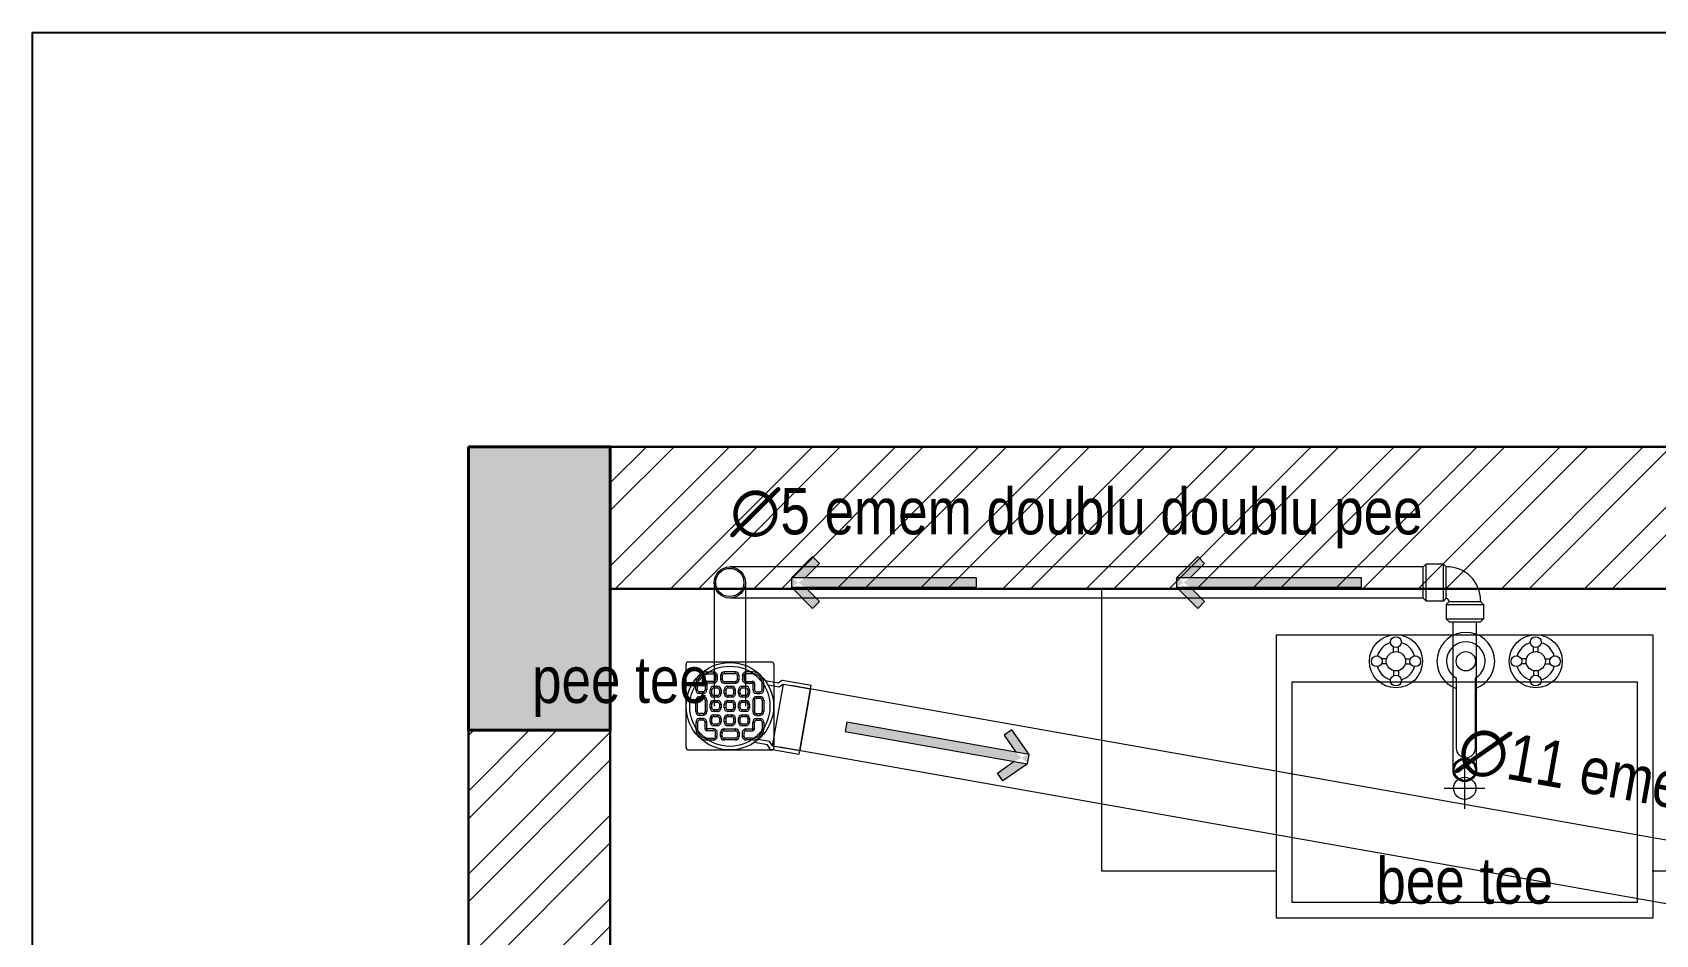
# Model space of a CAD drawing. Header units: inches. Extents: x 3094 to 3721, y -16790 to -15753.
# Drawn here: x 3146.7 to 3250.3, y -15810.6 to -15753 of the extents above; entities that cross this region are included whole.
import ezdxf

# ---------------------------------------------------------------- set-up
doc = ezdxf.new("R2010")
doc.units = ezdxf.units.IN
doc.header["$LTSCALE"] = 25
doc.header["$MEASUREMENT"] = 0
doc.layers.add('PP-OUTER ', color=34, linetype='Continuous', true_color=0x994200)
doc.layers.add('PP-TOILET 1', color=34, linetype='Continuous', true_color=0x994200)
for name, color, linetype, lineweight in [('PP-WWP', 3, 'Continuous', 9), ('SDA - Bathroom Fittings & Fixtures', 52, 'Continuous', 5), ('SDA - Brick Wall', 7, 'Continuous', 30), ('SDA - Column', 6, 'Continuous', 40), ('SDA - Hatch Dark', 250, 'Continuous', 5), ('SDA - Hatch Lite', 252, 'Continuous', 0)]:
    doc.layers.add(name, color=color, linetype=linetype, lineweight=lineweight)
doc.styles.add('arial', font='ARIALN.TTF')
pattern_1 = [(45, (3081.9256, -16917.6346), (-2.65165, 2.65165), []), (45, (3083.6934, -16917.6346), (-2.65165, 2.65165), [])]

# ---------------------------------------------------------------- blocks, each defined once
blk = doc.blocks.new('c')
at = {"layer": 'SDA - Hatch Dark'}
h = blk.add_hatch(color=256, dxfattribs=at)
h.dxf.hatch_style = 1
h.paths.add_polyline_path([(404.31, 589), (404.31, 598.06), (422.4, 598.06), (422.4, 589)])
at = {"layer": 'SDA - Column'}
blk.add_lwpolyline([(404.31, 589), (404.31, 598.06), (422.4, 598.06), (422.4, 589)], close=True, dxfattribs=at)
blk = doc.blocks.new('wash basin')
at = {"layer": 'SDA - Bathroom Fittings & Fixtures'}
for p, q in [((4098.97, -1295.82), (4098.97, -1295.48)), ((4099.28, -1295.81), (4099.28, -1295.48)), ((4107.87, -1295.82), (4107.87, -1295.48)), ((4108.18, -1295.81), (4108.18, -1295.48)), ((4098.53, -1296.25), (4098.2, -1296.25)), ((4098.54, -1296.56), (4098.2, -1296.56)), ((4098.97, -1296.99), (4098.97, -1297.32)), ((4099.28, -1296.99), (4099.28, -1297.32)), ((4099.71, -1296.25), (4100.04, -1296.25)), ((4099.71, -1296.56), (4100.04, -1296.56)), ((4107.43, -1296.25), (4107.1, -1296.25)), ((4107.43, -1296.56), (4107.1, -1296.56)), ((4107.87, -1296.99), (4107.87, -1297.32)), ((4108.18, -1296.99), (4108.18, -1297.32)), ((4108.61, -1296.25), (4108.94, -1296.25)), ((4108.61, -1296.56), (4108.94, -1296.56)), ((4102.96, -1297.46), (4102.96, -1301.93)), ((4104.19, -1301.93), (4104.19, -1297.46)), ((4103.49, -1303.19), (4103.49, -1305.79)), ((4102.19, -1304.49), (4104.79, -1304.49))]:
    blk.add_line(p, q, dxfattribs=at)
for points in [[(4091.5, -1312.74), (4115.5, -1312.74), (4115.5, -1294.74), (4091.5, -1294.74)], [(4092.5, -1311.74), (4114.5, -1311.74), (4114.5, -1297.74), (4092.5, -1297.74)]]:
    blk.add_lwpolyline(points, close=True, dxfattribs=at)
for centre, radius in [((4099.12, -1296.4), 1.69), ((4099.12, -1295.18), 0.343), ((4108.02, -1296.4), 1.69), ((4108.02, -1295.18), 0.343), ((4097.9, -1296.4), 0.343), ((4099.12, -1296.4), 0.614), ((4100.35, -1296.4), 0.343), ((4103.57, -1296.4), 0.614), ((4106.79, -1296.4), 0.343), ((4108.02, -1296.4), 0.614), ((4109.25, -1296.4), 0.343), ((4099.12, -1297.63), 0.343), ((4108.02, -1297.63), 0.343), ((4103.5, -1304.49), 0.712)]:
    blk.add_circle(centre, radius, dxfattribs=at)
for centre, radius, start, end in [((4103.57, -1296.4), 1.84, 289.6514, 250.3603), ((4099.12, -1296.4), 1.23, 105.2407, 164.2093), ((4099.12, -1296.4), 1.23, 16.4413, 74.0789), ((4103.57, -1296.4), 1.23, 300.3431, 239.7554), ((4108.02, -1296.4), 1.23, 106.12, 164.0884), ((4108.02, -1296.4), 1.23, 16.2342, 73.9047), ((4099.12, -1296.4), 1.23, 196.2342, 253.9047), ((4099.12, -1296.4), 1.23, 286.12, 344.0884), ((4108.02, -1296.4), 1.23, 196.4413, 254.0789), ((4108.02, -1296.4), 1.23, 285.2407, 344.2093), ((4103.57, -1301.93), 0.614, 180, 0)]:
    blk.add_arc(centre, radius, start, end, dxfattribs=at)
blk = doc.blocks.new('PP-BEND 90')
for p, q in [((-694.3, 13005.4), (-687.5, 13012.2)), ((-605.7, 13005.4), (-694.3, 13005.4)), ((-694.3, 12970.6), (-694.3, 13005.4)), ((-612.5, 13012.2), (-687.5, 13012.2)), ((-612.5, 13012.2), (-605.7, 13005.4)), ((-605.7, 12970.6), (-605.7, 13005.4)), ((-605.7, 12970.6), (-694.3, 12970.6)), ((-694.3, 12970.6), (-687.5, 12963.8)), ((-612.5, 12963.8), (-687.5, 12963.8)), ((-687.5, 12961.4), (-687.5, 12963.8)), ((-612.5, 12963.8), (-605.7, 12970.6)), ((-598.8, 12962.5), (-605.7, 12955.7)), ((-605.7, 12955.7), (-605.7, 12880.7)), ((-598.8, 12962.5), (-598.8, 12873.9)), ((-598.8, 12962.5), (-557.3, 12962.5)), ((-557.3, 12962.5), (-557.3, 12873.9)), ((-550.4, 12955.7), (-557.3, 12962.5)), ((-550.4, 12955.7), (-550.4, 12880.7)), ((-550.4, 12955.7), (-550.4, 12880.7)), ((-598.8, 12873.9), (-605.7, 12880.7)), ((-598.8, 12873.9), (-557.3, 12873.9)), ((-557.3, 12873.9), (-550.4, 12880.7))]:
    blk.add_line(p, q)
for centre, radius, start, end in [((-607.6, 12960.6), 79.9, 179.418, 271.379), ((-603.9, 12964.2), 8.64, 182.6225, 258.0805)]:
    blk.add_arc(centre, radius, start, end)
blk = doc.blocks.new('PP-ARROW')
h = blk.add_hatch(color=256)
h.dxf.hatch_style = 1
h.paths.add_polyline_path([(-150, 0), (-150, 15.3), (150, 15.3), (150, 0)])
edge = h.paths.add_edge_path()
edge.add_line((150, 15.3), (115.6, 49.7))
edge.add_line((115.6, 49.7), (104.6, 38.7))
edge.add_line((104.6, 38.7), (128, 15.3))
edge.add_line((150, 0), (115.6, -34.4))
edge.add_line((115.6, -34.4), (104.6, -23.4))
edge.add_line((104.6, -23.4), (128, 0))
h = blk.add_hatch(color=256)
h.dxf.hatch_style = 1
h.paths.add_polyline_path([(104.6, 38.7), (115.6, 49.7), (150, 15.3), (128, 15.3)])
h.paths.add_polyline_path([(104.6, -23.4), (128, 0), (150, 0), (115.6, -34.4)])
at = {"lineweight": 0}
for p, q in [((115.6, 49.7), (104.6, 38.7)), ((104.6, 38.7), (128, 15.3)), ((150, 15.3), (115.6, 49.7)), ((150, 15.3), (-150, 15.3)), ((-150, 15.3), (-150, 0)), ((-150, 0), (150, 0)), ((150, 0), (150, 15.3)), ((104.6, -23.4), (128, 0)), ((115.6, -34.4), (104.6, -23.4)), ((150, 0), (115.6, -34.4))]:
    blk.add_line(p, q, dxfattribs=at)
blk = doc.blocks.new('PP-WB W TOP')
for radius in [37.5, 33.8]:
    blk.add_circle((0, 0), radius)
blk = doc.blocks.new('PP-BT')
for radius in [37.5, 33.8]:
    blk.add_circle((-573, 3388.7), radius)
blk = doc.blocks.new('PP-WBBACK')
for radius in [37.5, 33.8]:
    blk.add_circle((-573, 3774.4), radius)
blk = doc.blocks.new('PP-P TRAP')
at = {"linetype": 'Continuous', "ltscale": 0.005}
for p, q in [((-556.2, 11572.4), (-571.7, 11572.4)), ((-554.4, 11568), (-567.7, 11568)), ((-550, 11572.4), (-554.4, 11568)), ((-550, 11497.4), (-550, 11572.4)), ((-550, 11572.4), (-516.9, 11572.4)), ((-554.4, 11501.8), (-568.2, 11501.8)), ((-550, 11497.4), (-554.4, 11501.8)), ((-556.2, 11497.4), (-572.3, 11497.4)), ((-550, 11497.4), (-516.9, 11497.4))]:
    blk.add_line(p, q, dxfattribs=at)
at = {"linetype": 'Continuous'}
for p, q in [((-551.8, 11576.8), (-556.2, 11572.4)), ((-551.8, 11576.8), (-516.9, 11576.8)), ((-516.9, 11493), (-516.9, 11576.8)), ((-551.8, 11493), (-556.2, 11497.4)), ((-551.8, 11493), (-516.9, 11493))]:
    blk.add_line(p, q, dxfattribs=at)
blk.add_line((-516.9, 11572.4), (-516.9, 11497.4))
at = {"linetype": 'Continuous', "ltscale": 0.005}
for radius in [52.3, 48]:
    blk.add_circle((-608.4, 11535.2), radius, dxfattribs=at)
blk = doc.blocks.new('PP-GRATING')
at = {"linetype": 'Continuous'}
for p, q in [((-53.1, -49.4), (-53.1, 49.4)), ((-49.7, 52.9), (49.7, 52.9)), ((-27.6, 40.7), (-27.6, 38.6)), ((-19.6, 40.7), (-27.6, 40.7)), ((-19.6, 38.6), (-19.6, 40.7)), ((-7.1, 38.6), (-7.1, 40.7)), ((-7.1, 40.7), (6.5, 40.7)), ((6.5, 40.7), (6.5, 38.6)), ((19, 40.7), (27, 40.7)), ((19, 38.6), (19, 40.7)), ((27, 40.7), (27, 38.6)), ((52.6, 50), (52.6, -48.9)), ((-38.9, 27.3), (-41, 27.3)), ((-41, 27.3), (-41, 19.3)), ((-38.9, 27.3), (-38.9, 19.3)), ((-29.8, 19.3), (-29.8, 27.3)), ((-27.8, 27.3), (-29.8, 27.3)), ((-27.8, 19.3), (-27.8, 27.3)), ((-19.6, 38.6), (-27.6, 38.6)), ((-27.6, 29.6), (-27.6, 27.5)), ((-27.6, 29.6), (-19.6, 29.6)), ((-27.6, 27.5), (-19.6, 27.5)), ((-19.6, 27.5), (-19.6, 29.6)), ((-19.6, 23.6), (-15.1, 23.6)), ((-19.6, 21.6), (-19.6, 23.6)), ((-19.6, 21.6), (-15.1, 21.6)), ((-17.3, 31.8), (-17.3, 36.4)), ((-15.3, 36.4), (-17.3, 36.4)), ((-17.3, 31.8), (-15.3, 31.8)), ((-15.3, 31.8), (-15.3, 36.4)), ((-15.1, 23.6), (-15.1, 21.6)), ((-11.4, 36.4), (-11.4, 31.8)), ((-9.4, 36.4), (-11.4, 36.4)), ((-11.4, 31.8), (-9.4, 31.8)), ((-9.4, 36.4), (-9.4, 31.8)), ((-7.1, 38.6), (6.5, 38.6)), ((-7.1, 29.6), (6.5, 29.6)), ((-7.1, 29.6), (-7.1, 27.5)), ((-7.1, 27.5), (6.5, 27.5)), ((-2.6, 23.6), (2, 23.6)), ((-2.6, 21.6), (-2.6, 23.6)), ((-2.6, 21.6), (2, 21.6)), ((2, 23.6), (2, 21.6)), ((6.5, 29.6), (6.5, 27.5)), ((8.8, 31.8), (8.8, 36.4)), ((10.9, 36.4), (8.8, 36.4)), ((8.8, 31.8), (10.9, 31.8)), ((10.9, 31.8), (10.9, 36.4)), ((14.5, 23.6), (19, 23.6)), ((14.5, 21.6), (14.5, 23.6)), ((14.5, 21.6), (19, 21.6)), ((14.7, 31.8), (14.7, 36.4)), ((14.7, 36.4), (16.8, 36.4)), ((16.8, 31.8), (14.7, 31.8)), ((16.8, 31.8), (16.8, 36.4)), ((19, 38.6), (27, 38.6)), ((27, 29.6), (19, 29.6)), ((19, 27.5), (19, 29.6)), ((27, 27.5), (19, 27.5)), ((19, 23.6), (19, 21.6)), ((27, 29.6), (27, 27.5)), ((27.2, 19.3), (27.2, 27.3)), ((27.2, 27.3), (29.3, 27.3)), ((29.3, 19.3), (29.3, 27.3)), ((38.4, 27.3), (38.4, 19.3)), ((38.4, 27.3), (40.4, 27.3)), ((40.4, 27.3), (40.4, 19.3)), ((-38.9, 19.3), (-41, 19.3)), ((-41, 6.8), (-41, -6.8)), ((-38.9, 6.8), (-41, 6.8)), ((-38.9, 6.8), (-38.9, -6.8)), ((-36.7, 17), (-32.1, 17)), ((-36.7, 17), (-36.7, 15)), ((-36.7, 15), (-32.1, 15)), ((-32.1, 11.1), (-36.7, 11.1)), ((-36.7, 11.1), (-36.7, 9.1)), ((-32.1, 9.1), (-36.7, 9.1)), ((-32.1, 9.1), (-32.1, 11.1)), ((-29.8, 19.3), (-27.8, 19.3)), ((-29.8, -6.8), (-29.8, 6.8)), ((-29.8, 6.8), (-27.8, 6.8)), ((-27.8, -6.8), (-27.8, 6.8)), ((-23.9, 14.8), (-23.9, 19.3)), ((-21.9, 19.3), (-23.9, 19.3)), ((-21.9, 14.8), (-23.9, 14.8)), ((-23.9, -2.3), (-23.9, 2.3)), ((-21.9, 2.3), (-23.9, 2.3)), ((-21.9, 14.8), (-21.9, 19.3)), ((-21.9, -2.3), (-21.9, 2.3)), ((-15.1, 12.5), (-19.6, 12.5)), ((-19.6, 12.5), (-19.6, 10.5)), ((-15.1, 10.5), (-19.6, 10.5)), ((-19.6, 6.6), (-15.1, 6.6)), ((-19.6, 4.5), (-19.6, 6.6)), ((-19.6, 4.5), (-15.1, 4.5)), ((-15.1, 12.5), (-15.1, 10.5)), ((-15.1, 6.6), (-15.1, 4.5)), ((-12.8, 19.3), (-12.8, 14.8)), ((-10.7, 19.3), (-12.8, 19.3)), ((-12.8, 14.8), (-10.7, 14.8)), ((-12.8, 2.3), (-12.8, -2.3)), ((-10.7, 2.3), (-12.8, 2.3)), ((-10.7, 19.3), (-10.7, 14.8)), ((-10.7, 2.3), (-10.7, -2.3)), ((-6.9, 14.8), (-6.9, 19.3)), ((-4.8, 19.3), (-6.9, 19.3)), ((-4.8, 14.8), (-6.9, 14.8)), ((-6.9, -2.3), (-6.9, 2.3)), ((-4.8, 2.3), (-6.9, 2.3)), ((-4.8, 14.8), (-4.8, 19.3)), ((-4.8, -2.3), (-4.8, 2.3)), ((2, 12.5), (-2.6, 12.5)), ((-2.6, 12.5), (-2.6, 10.5)), ((2, 10.5), (-2.6, 10.5)), ((-2.6, 6.6), (2, 6.6)), ((-2.6, 4.5), (-2.6, 6.6)), ((-2.6, 4.5), (2, 4.5)), ((2, 12.5), (2, 10.5)), ((2, 6.6), (2, 4.5)), ((4.3, 19.3), (4.3, 14.8)), ((6.3, 19.3), (4.3, 19.3)), ((4.3, 14.8), (6.3, 14.8)), ((4.3, 2.3), (4.3, -2.3)), ((6.3, 2.3), (4.3, 2.3)), ((6.3, 19.3), (6.3, 14.8)), ((6.3, 2.3), (6.3, -2.3)), ((10.2, 14.8), (10.2, 19.3)), ((12.2, 19.3), (10.2, 19.3)), ((12.2, 14.8), (10.2, 14.8)), ((10.2, -2.3), (10.2, 2.3)), ((12.2, 2.3), (10.2, 2.3)), ((12.2, 14.8), (12.2, 19.3)), ((12.2, -2.3), (12.2, 2.3)), ((19, 12.5), (14.5, 12.5)), ((14.5, 12.5), (14.5, 10.5)), ((19, 10.5), (14.5, 10.5)), ((14.5, 6.6), (19, 6.6)), ((14.5, 4.5), (14.5, 6.6)), ((14.5, 4.5), (19, 4.5)), ((19, 12.5), (19, 10.5)), ((19, 6.6), (19, 4.5)), ((21.3, 19.3), (21.3, 14.8)), ((23.4, 19.3), (21.3, 19.3)), ((21.3, 14.8), (23.4, 14.8)), ((21.3, 2.3), (21.3, -2.3)), ((23.4, 2.3), (21.3, 2.3)), ((23.4, 19.3), (23.4, 14.8)), ((23.4, 2.3), (23.4, -2.3)), ((29.3, 19.3), (27.2, 19.3)), ((27.2, -6.8), (27.2, 6.8)), ((29.3, 6.8), (27.2, 6.8)), ((29.3, -6.8), (29.3, 6.8)), ((36.1, 17), (31.5, 17)), ((36.1, 15), (31.5, 15)), ((31.5, 11.1), (36.1, 11.1)), ((31.5, 9.1), (31.5, 11.1)), ((31.5, 9.1), (36.1, 9.1)), ((36.1, 17), (36.1, 15)), ((36.1, 11.1), (36.1, 9.1)), ((38.4, 19.3), (40.4, 19.3)), ((38.4, 6.8), (38.4, -6.8)), ((38.4, 6.8), (40.4, 6.8)), ((40.4, 6.8), (40.4, -6.8)), ((-41, -6.8), (-38.9, -6.8)), ((-41, -27.3), (-41, -19.3)), ((-38.9, -19.3), (-41, -19.3)), ((-38.9, -27.3), (-38.9, -19.3)), ((-36.7, -9.1), (-32.1, -9.1)), ((-36.7, -9.1), (-36.7, -11.1)), ((-36.7, -11.1), (-32.1, -11.1)), ((-36.7, -17), (-36.7, -15)), ((-36.7, -15), (-32.1, -15)), ((-36.7, -17), (-32.1, -17)), ((-32.1, -9.1), (-32.1, -11.1)), ((-29.8, -6.8), (-27.8, -6.8)), ((-29.8, -19.3), (-27.8, -19.3)), ((-29.8, -19.3), (-29.8, -27.3)), ((-27.8, -19.3), (-27.8, -27.3)), ((-21.9, -2.3), (-23.9, -2.3)), ((-23.9, -19.3), (-23.9, -14.8)), ((-21.9, -14.8), (-23.9, -14.8)), ((-21.9, -19.3), (-23.9, -19.3)), ((-21.9, -19.3), (-21.9, -14.8)), ((-15.1, -4.5), (-19.6, -4.5)), ((-19.6, -4.5), (-19.6, -6.6)), ((-15.1, -6.6), (-19.6, -6.6)), ((-19.6, -10.5), (-15.1, -10.5)), ((-19.6, -12.5), (-19.6, -10.5)), ((-19.6, -12.5), (-15.1, -12.5)), ((-15.1, -4.5), (-15.1, -6.6)), ((-15.1, -10.5), (-15.1, -12.5)), ((-12.8, -2.3), (-10.7, -2.3)), ((-12.8, -14.8), (-12.8, -19.3)), ((-10.7, -14.8), (-12.8, -14.8)), ((-12.8, -19.3), (-10.7, -19.3)), ((-10.7, -14.8), (-10.7, -19.3)), ((-4.8, -2.3), (-6.9, -2.3)), ((-6.9, -19.3), (-6.9, -14.8)), ((-4.8, -14.8), (-6.9, -14.8)), ((-4.8, -19.3), (-6.9, -19.3)), ((-4.8, -19.3), (-4.8, -14.8)), ((2, -4.5), (-2.6, -4.5)), ((-2.6, -4.5), (-2.6, -6.6)), ((2, -6.6), (-2.6, -6.6)), ((-2.6, -10.5), (2, -10.5)), ((-2.6, -12.5), (-2.6, -10.5)), ((-2.6, -12.5), (2, -12.5)), ((2, -4.5), (2, -6.6)), ((2, -10.5), (2, -12.5)), ((4.3, -2.3), (6.3, -2.3)), ((4.3, -14.8), (4.3, -19.3)), ((6.3, -14.8), (4.3, -14.8)), ((4.3, -19.3), (6.3, -19.3)), ((6.3, -14.8), (6.3, -19.3)), ((12.2, -2.3), (10.2, -2.3)), ((10.2, -19.3), (10.2, -14.8)), ((12.2, -14.8), (10.2, -14.8)), ((12.2, -19.3), (10.2, -19.3)), ((12.2, -19.3), (12.2, -14.8)), ((19, -4.5), (14.5, -4.5)), ((14.5, -4.5), (14.5, -6.6)), ((19, -6.6), (14.5, -6.6)), ((14.5, -10.5), (19, -10.5)), ((14.5, -12.5), (14.5, -10.5)), ((14.5, -12.5), (19, -12.5)), ((19, -4.5), (19, -6.6)), ((19, -10.5), (19, -12.5)), ((21.3, -2.3), (23.4, -2.3)), ((21.3, -14.8), (21.3, -19.3)), ((23.4, -14.8), (21.3, -14.8)), ((21.3, -19.3), (23.4, -19.3)), ((23.4, -14.8), (23.4, -19.3)), ((29.3, -6.8), (27.2, -6.8)), ((27.2, -19.3), (27.2, -27.3)), ((29.3, -19.3), (27.2, -19.3)), ((29.3, -19.3), (29.3, -27.3)), ((36.1, -9.1), (31.5, -9.1)), ((31.5, -9.1), (31.5, -11.1)), ((36.1, -11.1), (31.5, -11.1)), ((36.1, -15), (31.5, -15)), ((36.1, -17), (31.5, -17)), ((36.1, -9.1), (36.1, -11.1)), ((36.1, -17), (36.1, -15)), ((40.4, -6.8), (38.4, -6.8)), ((38.4, -19.3), (40.4, -19.3)), ((38.4, -27.3), (38.4, -19.3)), ((40.4, -27.3), (40.4, -19.3)), ((-38.9, -27.3), (-41, -27.3)), ((-27.8, -27.3), (-29.8, -27.3)), ((-27.6, -27.5), (-19.6, -27.5)), ((-27.6, -29.6), (-27.6, -27.5)), ((-27.6, -29.6), (-19.6, -29.6)), ((-27.6, -40.7), (-27.6, -38.6)), ((-19.6, -38.6), (-27.6, -38.6)), ((-15.1, -21.6), (-19.6, -21.6)), ((-19.6, -21.6), (-19.6, -23.6)), ((-15.1, -23.6), (-19.6, -23.6)), ((-19.6, -27.5), (-19.6, -29.6)), ((-19.6, -38.6), (-19.6, -40.7)), ((-17.3, -31.8), (-17.3, -36.4)), ((-17.3, -31.8), (-15.3, -31.8)), ((-15.3, -36.4), (-17.3, -36.4)), ((-15.3, -31.8), (-15.3, -36.4)), ((-15.1, -21.6), (-15.1, -23.6)), ((-11.4, -36.4), (-11.4, -31.8)), ((-11.4, -31.8), (-9.4, -31.8)), ((-9.4, -36.4), (-11.4, -36.4)), ((-9.4, -36.4), (-9.4, -31.8)), ((-7.1, -27.5), (6.5, -27.5)), ((-7.1, -29.6), (-7.1, -27.5)), ((-7.1, -29.6), (6.5, -29.6)), ((6.5, -38.6), (-7.1, -38.6)), ((-7.1, -38.6), (-7.1, -40.7)), ((2, -21.6), (-2.6, -21.6)), ((-2.6, -21.6), (-2.6, -23.6)), ((2, -23.6), (-2.6, -23.6)), ((2, -21.6), (2, -23.6)), ((6.5, -29.6), (6.5, -27.5)), ((6.5, -38.7), (6.5, -40.7)), ((8.8, -31.8), (8.8, -36.4)), ((8.8, -31.8), (10.9, -31.8)), ((8.8, -36.4), (10.9, -36.4)), ((10.9, -31.8), (10.9, -36.4)), ((19, -21.6), (14.5, -21.6)), ((14.5, -21.6), (14.5, -23.6)), ((19, -23.6), (14.5, -23.6)), ((14.7, -31.8), (14.7, -36.4)), ((16.8, -31.8), (14.7, -31.8)), ((14.7, -36.4), (16.8, -36.4)), ((16.8, -31.8), (16.8, -36.4)), ((19, -21.6), (19, -23.6)), ((27, -27.5), (19, -27.5)), ((19, -27.5), (19, -29.6)), ((27, -29.6), (19, -29.6)), ((19, -38.6), (19, -40.7)), ((19, -38.6), (27, -38.6)), ((27, -29.6), (27, -27.5)), ((27, -40.7), (27, -38.6)), ((27.2, -27.3), (29.3, -27.3)), ((38.4, -27.3), (40.4, -27.3)), ((49.2, -52.3), (-50.3, -52.3)), ((-19.6, -40.7), (-27.6, -40.7)), ((6.5, -40.7), (-7.1, -40.7)), ((19, -40.7), (27, -40.7))]:
    blk.add_line(p, q, dxfattribs=at)
for centre, radius, start, end in [((-49.7, 49.4), 3.41, 90, 180), ((-27.6, 27.3), 13.4, 90, 180), ((-19.6, 36.4), 4.32, 360, 90), ((-7.1, 36.4), 4.32, 90, 180), ((6.5, 36.4), 4.32, 360, 90), ((19, 36.4), 4.32, 90, 180), ((27, 27.3), 13.4, 0, 90), ((49.7, 50), 2.84, 360, 90), ((-27.6, 27.3), 11.4, 90, 180), ((-27.6, 27.3), 2.27, 90, 180), ((-27.6, 27.3), 0.227, 90, 180), ((-19.6, 19.3), 4.32, 90, 180), ((-19.6, 19.3), 2.27, 90, 180), ((-19.6, 19.3), 2.27, 90, 180), ((-19.6, 36.4), 2.27, 360, 90), ((-19.6, 31.8), 4.32, 270, 360), ((-19.6, 31.8), 2.27, 270, 360), ((-15.1, 19.3), 4.32, 360, 90), ((-15.1, 19.3), 2.27, 360, 90), ((-7.1, 31.8), 4.32, 180, 270), ((-7.1, 36.4), 2.27, 90, 180), ((-7.1, 31.8), 2.27, 180, 270), ((-2.6, 19.3), 4.32, 90, 180), ((-2.6, 19.3), 2.27, 90, 180), ((-2.6, 19.3), 2.27, 90, 180), ((2, 19.3), 4.32, 360, 90), ((2, 19.3), 2.27, 360, 90), ((6.5, 36.4), 2.27, 360, 90), ((6.5, 31.8), 4.32, 270, 360), ((6.5, 31.8), 2.27, 270, 360), ((14.5, 19.3), 4.32, 90, 180), ((14.5, 19.3), 2.27, 90, 180), ((19, 31.8), 4.32, 180, 270), ((19, 36.4), 2.27, 90, 180), ((19, 31.8), 2.27, 180, 270), ((19, 19.3), 4.32, 360, 90), ((19, 19.3), 2.27, 360, 90), ((27, 27.3), 11.4, 0, 90), ((27, 27.3), 2.27, 0, 90), ((27, 27.3), 0.227, 0, 90), ((-36.7, 19.3), 4.32, 180, 270), ((-36.7, 6.8), 4.32, 90, 180), ((-36.7, 19.3), 2.27, 180, 270), ((-36.7, 6.8), 2.27, 90, 180), ((-32.1, 19.3), 4.32, 270, 360), ((-32.1, 19.3), 2.27, 270, 360), ((-32.1, 6.8), 4.32, 360, 90), ((-32.1, 6.8), 2.27, 360, 90), ((-19.6, 14.8), 4.32, 180, 270), ((-19.6, 2.3), 4.32, 90, 180), ((-19.6, 14.8), 2.27, 180, 270), ((-19.6, 2.3), 2.27, 90, 180), ((-19.6, 2.3), 2.27, 90, 180), ((-15.1, 14.8), 2.27, 270, 360), ((-15.1, 14.8), 4.32, 270, 0), ((-15.1, 2.3), 4.32, 360, 90), ((-15.1, 2.3), 2.27, 360, 90), ((-2.6, 14.8), 4.32, 180, 270), ((-2.6, 2.3), 4.32, 90, 180), ((-2.6, 14.8), 2.27, 180, 270), ((-2.6, 2.3), 2.27, 90, 180), ((-2.6, 2.3), 2.27, 90, 180), ((2, 14.8), 2.27, 270, 0), ((2, 14.8), 4.32, 270, 0), ((2, 2.3), 4.32, 360, 90), ((2, 2.3), 2.27, 360, 90), ((14.5, 14.8), 4.32, 180, 270), ((14.5, 2.3), 4.32, 90, 180), ((14.5, 14.8), 2.27, 180, 270), ((14.5, 2.3), 2.27, 90, 180), ((14.5, 2.3), 2.27, 90, 180), ((19, 14.8), 2.27, 270, 0), ((19, 14.8), 4.32, 270, 0), ((19, 2.3), 4.32, 360, 90), ((19, 2.3), 2.27, 360, 90), ((31.5, 19.3), 4.32, 180, 270), ((31.5, 6.8), 4.32, 90, 180), ((31.5, 19.3), 2.27, 180, 270), ((31.5, 6.8), 2.27, 90, 180), ((36.1, 19.3), 2.27, 270, 0), ((36.1, 19.3), 4.32, 270, 0), ((36.1, 6.8), 4.32, 360, 90), ((36.1, 6.8), 2.27, 360, 90), ((-36.7, -6.8), 4.32, 180, 270), ((-36.7, -19.3), 4.32, 90, 180), ((-36.7, -6.8), 2.27, 180, 270), ((-36.7, -19.3), 2.27, 90, 180), ((-32.1, -6.8), 4.32, 270, 360), ((-32.1, -6.8), 2.27, 270, 360), ((-32.1, -19.3), 4.32, 360, 90), ((-32.1, -19.3), 2.27, 360, 90), ((-19.6, -2.3), 4.32, 180, 270), ((-19.6, -14.8), 4.32, 90, 180), ((-19.6, -19.3), 4.32, 180, 270), ((-19.6, -2.3), 2.27, 180, 270), ((-19.6, -14.8), 2.27, 90, 180), ((-19.6, -14.8), 2.27, 90, 180), ((-19.6, -19.3), 2.27, 180, 270), ((-15.1, -2.3), 2.27, 270, 360), ((-15.1, -2.3), 4.32, 270, 0), ((-15.1, -14.8), 4.32, 360, 90), ((-15.1, -14.8), 2.27, 360, 90), ((-15.1, -19.3), 2.27, 270, 360), ((-15.1, -19.3), 4.32, 270, 0), ((-2.6, -2.3), 4.32, 180, 270), ((-2.6, -14.8), 4.32, 90, 180), ((-2.6, -19.3), 4.32, 180, 270), ((-2.6, -2.3), 2.27, 180, 270), ((-2.6, -14.8), 2.27, 90, 180), ((-2.6, -14.8), 2.27, 90, 180), ((-2.6, -19.3), 2.27, 180, 270), ((2, -2.3), 2.27, 270, 0), ((2, -2.3), 4.32, 270, 0), ((2, -14.8), 4.32, 360, 90), ((2, -14.8), 2.27, 360, 90), ((2, -19.3), 2.27, 270, 0), ((2, -19.3), 4.32, 270, 0), ((14.5, -2.3), 4.32, 180, 270), ((14.5, -14.8), 4.32, 90, 180), ((14.5, -19.3), 4.32, 180, 270), ((14.5, -2.3), 2.27, 180, 270), ((14.5, -14.8), 2.27, 90, 180), ((14.5, -14.8), 2.27, 90, 180), ((14.5, -19.3), 2.27, 180, 270), ((19, -2.3), 2.27, 270, 0), ((19, -2.3), 4.32, 270, 0), ((19, -14.8), 4.32, 360, 90), ((19, -14.8), 2.27, 360, 90), ((19, -19.3), 2.27, 270, 0), ((19, -19.3), 4.32, 270, 0), ((31.5, -6.8), 4.32, 180, 270), ((31.5, -19.3), 4.32, 90, 180), ((31.5, -6.8), 2.27, 180, 270), ((31.5, -19.3), 2.27, 90, 180), ((36.1, -6.8), 2.27, 270, 0), ((36.1, -6.8), 4.32, 270, 0), ((36.1, -19.3), 4.32, 360, 90), ((36.1, -19.3), 2.27, 360, 90), ((-27.6, -27.3), 13.4, 180, 270), ((-27.6, -27.3), 11.4, 180, 270), ((-27.6, -27.3), 2.27, 180, 270), ((-27.6, -27.3), 0.227, 180, 270), ((-19.6, -31.8), 4.32, 360, 90), ((-19.6, -31.8), 2.27, 360, 90), ((-19.6, -36.4), 4.32, 270, 0), ((-19.6, -36.4), 2.27, 270, 0), ((-7.1, -31.8), 4.32, 90, 180), ((-7.1, -36.4), 4.32, 180, 270), ((-7.1, -31.8), 2.27, 90, 180), ((-7.1, -36.4), 2.27, 180, 270), ((6.5, -31.8), 4.32, 360, 90), ((6.5, -31.8), 2.27, 360, 90), ((6.6, -36.4), 2.27, 269.679, 359.679), ((6.6, -36.4), 4.32, 269.679, 359.679), ((19, -31.8), 4.32, 90, 180), ((19, -36.4), 4.32, 180, 270), ((19, -31.8), 2.27, 90, 180), ((19, -36.4), 2.27, 180, 270), ((27, -27.3), 2.27, 270, 360), ((27, -27.3), 0.227, 270, 360), ((27, -27.3), 13.4, 270, 360), ((27, -27.3), 11.4, 270, 360), ((-50.7, -49.8), 2.49, 171.2591, 278.7567), ((49.2, -48.9), 3.41, 270, 360)]:
    blk.add_arc(centre, radius, start, end, dxfattribs=at)

msp = doc.modelspace()

# ---------------------------------------------------------------- hatches: boundary and pattern name
at = {"layer": 'SDA - Hatch Lite'}
h = msp.add_hatch(dxfattribs=at)
h.set_pattern_fill('ANSI32', color=256, scale=10)
h.set_pattern_definition(pattern_1)
h.paths.add_polyline_path([(3548.96, -15779.49), (3301.69, -15779.49), (3301.69, -15788.55), (3370.32, -15788.55), (3370.32, -15788.52), (3416.63, -15788.52), (3548.96, -15788.54)])
h.paths.add_polyline_path([(3585, -15779.49), (3548.96, -15779.49), (3548.96, -15788.55), (3585, -15788.55)])
h.paths.add_polyline_path([(3637.91, -15779.49), (3594.09, -15779.49), (3594.09, -15788.55), (3637.91, -15788.55)])
h.paths.add_polyline_path([(3536.52, -16324.54), (3623.17, -16232.87), (3611.76, -16222.08), (3525.11, -16313.75)], flags=9)
h.paths.add_polyline_path([(3206.74, -15906.76), (3264.83, -15906.76), (3264.83, -15892.94), (3206.74, -15892.94)], flags=9)
h.paths.add_polyline_path([(3201.3, -15892.44), (3269.51, -15892.44), (3269.51, -15876.74), (3201.3, -15876.74)], flags=9)
h.paths.add_polyline_path([(3439.76, -16070.35), (3501.19, -16070.35), (3501.19, -16056.53), (3439.76, -16056.53)], flags=9)
h.paths.add_polyline_path([(3441.04, -16056.03), (3499.15, -16056.03), (3499.15, -16040.33), (3441.04, -16040.33)], flags=9)
h.paths.add_polyline_path([(3440.55, -15983.28), (3498.64, -15983.28), (3498.64, -15969.46), (3440.55, -15969.46)], flags=9)
h.paths.add_polyline_path([(3440.16, -15968.96), (3498.27, -15968.96), (3498.27, -15953.26), (3440.16, -15953.26)], flags=9)
h.paths.add_polyline_path([(3366.79, -16283.28), (3424.88, -16283.28), (3424.88, -16269.45), (3366.79, -16269.45)], flags=9)
h.paths.add_polyline_path([(3377, -16268.61), (3413.91, -16268.61), (3413.91, -16253.6), (3377, -16253.6)], flags=9)
h.paths.add_polyline_path([(3342.04, -16480.45), (3413.5, -16480.45), (3413.5, -16466.62), (3342.04, -16466.62)], flags=9)
h.paths.add_polyline_path([(3313.68, -16466.13), (3441.09, -16466.13), (3441.09, -16450.43), (3313.68, -16450.43)], flags=9)
h.paths.add_polyline_path([(3526.54, -16538.69), (3591.31, -16538.69), (3591.31, -16524.87), (3526.54, -16524.87)], flags=9)
h.paths.add_polyline_path([(3505.34, -16524.37), (3611.75, -16524.37), (3611.75, -16508.67), (3505.34, -16508.67)], flags=9)
h.paths.add_polyline_path([(3524.33, -16425.67), (3582.42, -16425.67), (3582.42, -16411.84), (3524.33, -16411.84)], flags=9)
h.paths.add_polyline_path([(3517.21, -16411.35), (3588.77, -16411.35), (3588.77, -16395.65), (3517.21, -16395.65)], flags=9)
h.paths.add_polyline_path([(3443.09, -16296.77), (3507.86, -16296.77), (3507.86, -16282.94), (3443.09, -16282.94)], flags=9)
h.paths.add_polyline_path([(3443.1, -16282.45), (3507.09, -16282.45), (3507.09, -16266.75), (3443.1, -16266.75)], flags=9)
h.paths.add_polyline_path([(3564.87, -16149.87), (3636.34, -16149.87), (3636.34, -16136.04), (3564.87, -16136.04)], flags=9)
h.paths.add_polyline_path([(3579.55, -16135.55), (3620.9, -16135.55), (3620.9, -16119.84), (3579.55, -16119.84)], flags=9)
h.paths.add_polyline_path([(3386.7, -16144.88), (3444.79, -16144.88), (3444.79, -16131.05), (3386.7, -16131.05)], flags=9)
h.paths.add_polyline_path([(3387.13, -16130.55), (3443.59, -16130.55), (3443.59, -16114.86), (3387.13, -16114.86)], flags=9)
h.paths.add_polyline_path([(3554.13, -16010.46), (3612.22, -16010.46), (3612.22, -15996.63), (3554.13, -15996.63)], flags=9)
h.paths.add_polyline_path([(3540.5, -15996.49), (3625.09, -15996.49), (3625.09, -15980.8), (3540.5, -15980.8)], flags=9)
h.paths.add_polyline_path([(3333.57, -15999.8), (3391.66, -15999.8), (3391.66, -15985.97), (3333.57, -15985.97)], flags=9)
h.paths.add_polyline_path([(3319.94, -15985.84), (3404.53, -15985.84), (3404.53, -15970.14), (3319.94, -15970.14)], flags=9)
h.paths.add_polyline_path([(3183.62, -15788.55), (3292.64, -15788.55), (3292.64, -15779.49), (3183.62, -15779.49)])
h = msp.add_hatch(dxfattribs=at)
h.set_pattern_fill('ANSI32', color=256, scale=10)
h.set_pattern_definition(pattern_1)
h.paths.add_polyline_path([(3183.62, -15861.8), (3223.14, -15861.8), (3223.14, -15857.34), (3183.62, -15857.34), (3183.62, -15797.58), (3174.56, -15797.58), (3174.56, -15997.74), (3183.62, -15997.74)])
h.paths.add_polyline_path([(3292.64, -15851.84), (3292.64, -15857.34), (3253.14, -15857.34), (3253.14, -15861.8), (3301.69, -15861.8), (3301.69, -15851.84)])
h.paths.add_polyline_path([(3292.64, -15815.79), (3301.69, -15815.79), (3301.69, -15797.58), (3292.64, -15797.58)])
h.paths.add_polyline_path([(3301.69, -15915.9), (3292.64, -15915.9), (3292.64, -15997.74), (3301.69, -15997.74)])

# ---------------------------------------------------------------- linework, layer by layer
at = {"layer": 'PP-OUTER '}
msp.add_lwpolyline([(3146.73, -15753.04), (3666.1, -15753.04), (3666.1, -16790.44), (3146.73, -16790.44)], close=True, dxfattribs=at)
at = {"layer": 'PP-TOILET 1'}
msp.add_lwpolyline([(3183.62, -15788.55), (3292.64, -15788.55), (3292.64, -15857.34), (3183.62, -15857.34)], close=True, dxfattribs=at)
at = {"layer": 'PP-WWP'}
for p, q in [((3235.52, -15787.15), (3191.25, -15787.15)), ((3190.25, -15788.15), (3190.25, -15796.05)), ((3192.25, -15788.15), (3192.25, -15796.05)), ((3235.52, -15789.15), (3191.25, -15789.15)), ((3237.42, -15800.11), (3237.42, -15790.66)), ((3238.92, -15800.11), (3238.92, -15790.66)), ((3195.15, -15794.71), (3324.63, -15817.59)), ((3194.45, -15798.65), (3323.94, -15821.53))]:
    msp.add_line(p, q, dxfattribs=at)
at = {"layer": 'SDA - Bathroom Fittings & Fixtures'}
msp.add_lwpolyline([(3250.14, -15806.56), (3261.3, -15806.56), (3261.3, -15788.55), (3214.98, -15788.55), (3214.98, -15806.56), (3226.14, -15806.56)], dxfattribs=at)
at = {"layer": 'SDA - Brick Wall'}
for p, q in [((3174.56, -15779.49), (3301.73, -15779.49)), ((3183.62, -15788.55), (3292.67, -15788.55)), ((3174.56, -15997.74), (3174.56, -15797.58)), ((3183.62, -15857.34), (3183.62, -15797.58))]:
    msp.add_line(p, q, dxfattribs=at)
msp.add_lwpolyline([(3174.56, -15779.49), (3647, -15779.49), (3647, -16763.78), (3174.56, -16763.78)], close=True, dxfattribs=at)

# ---------------------------------------------------------------- block references
at = {"layer": 'PP-WWP'}
for name, p, xscale, yscale, rotation in [('PP-ARROW', (3201.09, -15787.85), 0.0393701, 0.0393701, 180), ('PP-ARROW', (3225.68, -15787.85), 0.0393701, 0.0393701, 180), ('PP-WBBACK', (3090.6, -15803.43), 0.02666666666666667, 0.02666666666666667, -90), ('PP-BEND 90', (3220.84, -15443.67), 0.02666666666666667, 0.02666666666666667, 180), ('PP-P TRAP', (3116.14, -16407.52), 0.05333333333333334, 0.05333333333333334, -10.022517727426957), ('PP-GRATING', (3191.25, -15796.05), 0.05333333333333334, 0.05333333333333334, -90), ('PP-ARROW', (3204.44, -15798.69), 0.0393701, 0.0393701, -10.022517727426916), ('PP-WB W TOP', (3238.17, -15800.11), 0.02, 0.02, 90), ('PP-BT', (3305.95, -15788.65), 0.02, 0.02, 90)]:
    msp.add_blockref(name, p, dxfattribs=dict(at, xscale=xscale, yscale=yscale, rotation=rotation))
at = {"layer": 'SDA - Bathroom Fittings & Fixtures', "extrusion": (0, 0, -1), "xscale": -1.002475230153077, "yscale": 1.002475230153077, "zscale": -1.002475230153077}
msp.add_blockref('wash basin', (875.49, -14493.57), dxfattribs=at)
at = {"layer": 'SDA - Column', "rotation": 270}
msp.add_blockref('c', (2585.56, -15375.18), dxfattribs=at)

# ---------------------------------------------------------------- texts
at = {"layer": 'PP-WWP', "style": 'arial'}
for s, insert, char_height, attachment_point in [('∅5 emem doublu doublu pee', (3213.38, -15785.97), 2.9528, 8), ('pee tee', (3184.27, -15794.81), 2.953, 5), ('bee tee', (3238.17, -15807.2), 2.953, 5)]:
    msp.add_mtext(s, dxfattribs=dict(at, insert=insert, char_height=char_height, attachment_point=attachment_point))
at = {"layer": 'PP-WWP', "insert": (3260.09, -15804.99), "char_height": 2.9528, "attachment_point": 8, "rotation": 349.9775, "style": 'arial'}
msp.add_mtext('∅11 emem doublu doublu pee', dxfattribs=at)

doc.saveas('drawing.dxf')
